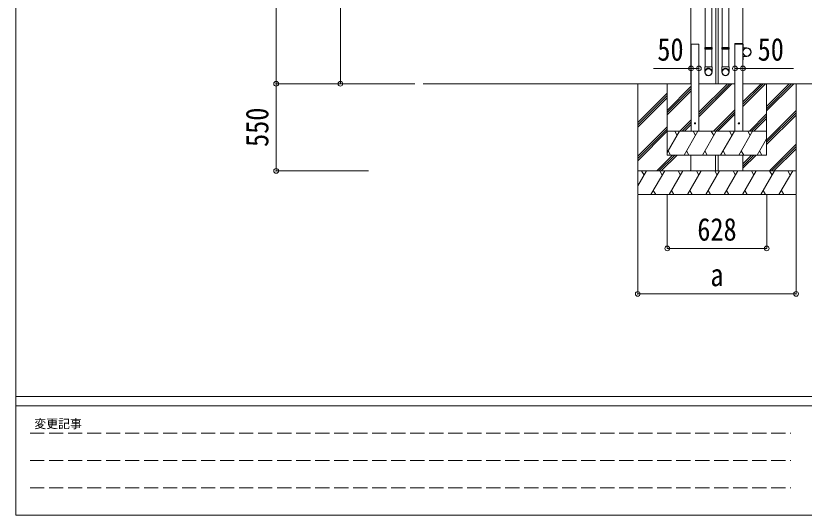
# Model space of a CAD drawing. Units: millimetres at full size, sheet at 1:30. Extents: x -8385 to 8479, y -5853 to 5787.
# Drawn here: x -8385 to -3407, y -5853 to -2701 of the extents above; entities that cross this region are included whole.
import ezdxf
from ezdxf.enums import TextEntityAlignment as Align

# ---------------------------------------------------------------- set-up
doc = ezdxf.new("R2010")
doc.units = ezdxf.units.MM
doc.header["$LTSCALE"] = 30
doc.header["$PDMODE"] = 32
doc.header["$PDSIZE"] = 30
doc.linetypes.add('DASHED3', pattern=[4, 3, -1])
for name, color, linetype, lineweight in [('0-0_0', 7, 'Continuous', 9), ('0-1_本体', 4, 'Continuous', 9), ('0-2_部品', 7, 'Continuous', 9), ('0-4_TABLE1', 3, 'Continuous', 9), ('0-5_DIM1', 3, 'Continuous', 9), ('0-A_寸法', 6, 'Continuous', 9), ('F-0_240', 7, 'Continuous', 9)]:
    doc.layers.add(name, color=color, linetype=linetype, lineweight=lineweight)
doc.styles.add('ＭＳ ゴシック', font='')
doc.styles.get('ＭＳ ゴシック').set_extended_font_data('MS Gothic')

msp = doc.modelspace()

# ---------------------------------------------------------------- linework, layer by layer
at = {"layer": '0-0_0'}
for p, q in [((-4122.23, -3129.71), (-5813.92, -3129.71)), ((-4458.23, -3129.71), (-4458.23, -3829.71)), ((-4272.23, -3579.71), (-4272.23, -3129.71)), ((-4072.23, -3310.06), (-3891.88, -3129.71)), ((-4072.23, -3324.2), (-3877.73, -3129.71)), ((-4072.23, -3338.35), (-3863.59, -3129.71)), ((-4072.23, -3129.71), (-3844.23, -3129.71)), ((-3794.23, -3129.71), (-1806.39, -3129.71)), ((-3794.23, -3272.48), (-3651.46, -3129.71)), ((-3794.23, -3258.34), (-3665.6, -3129.71)), ((-3794.23, -3244.19), (-3679.74, -3129.71)), ((-3644.23, -3579.71), (-3644.23, -3129.71)), ((-3644.23, -3301.23), (-3472.71, -3129.71)), ((-3644.23, -3272.94), (-3501, -3129.71)), ((-3644.23, -3287.08), (-3486.85, -3129.71)), ((-3458.23, -3129.71), (-3458.23, -3829.71)), ((-4272.23, -3297.93), (-4122.23, -3147.93)), ((-4272.23, -3312.07), (-4122.23, -3162.07)), ((-4272.23, -3326.21), (-4122.23, -3176.21)), ((-4458.23, -3375.33), (-4272.23, -3189.33)), ((-4458.23, -3389.47), (-4272.23, -3203.47)), ((-4458.23, -3403.62), (-4272.23, -3217.62)), ((-3979.75, -3429.71), (-3844.23, -3294.19)), ((-3965.61, -3429.71), (-3844.23, -3308.34)), ((-3951.46, -3429.71), (-3844.23, -3322.48)), ((-3753.47, -3429.71), (-3644.23, -3320.47)), ((-3739.33, -3429.71), (-3644.23, -3334.61)), ((-3644.23, -3485.07), (-3458.23, -3299.08)), ((-3644.23, -3499.22), (-3458.23, -3313.22)), ((-3644.23, -3513.36), (-3458.23, -3327.36)), ((-4191.88, -3429.71), (-4122.23, -3360.06)), ((-4177.74, -3429.71), (-4122.23, -3374.2)), ((-3725.19, -3429.71), (-3644.23, -3348.75)), ((-4458.23, -3587.46), (-4272.23, -3401.46)), ((-4458.23, -3601.6), (-4272.23, -3415.61)), ((-4458.23, -3615.75), (-4272.23, -3429.75)), ((-4272.23, -3429.71), (-3644.23, -3429.71)), ((-4272.23, -3564.34), (-4194.5, -3429.71)), ((-4209.5, -3455.7), (-4224.5, -3429.71)), ((-4165.63, -3579.71), (-4079.03, -3429.71)), ((-4163.6, -3429.71), (-4122.23, -3388.35)), ((-4094.03, -3455.7), (-4109.03, -3429.71)), ((-4050.16, -3579.71), (-3963.56, -3429.71)), ((-3978.56, -3455.7), (-3993.56, -3429.71)), ((-3934.69, -3579.71), (-3848.09, -3429.71)), ((-3863.09, -3455.7), (-3878.09, -3429.71)), ((-3819.22, -3579.71), (-3732.62, -3429.71)), ((-3747.62, -3455.7), (-3762.62, -3429.71)), ((-3703.75, -3579.71), (-3644.23, -3476.61)), ((-3626.74, -3679.71), (-3458.23, -3511.21)), ((-3612.59, -3679.71), (-3458.23, -3525.35)), ((-4338.34, -3679.71), (-4238.34, -3579.71)), ((-4324.2, -3679.71), (-4224.2, -3579.71)), ((-4310.06, -3679.71), (-4210.06, -3579.71)), ((-4272.23, -3579.71), (-3644.23, -3579.71)), ((-4266.1, -3553.73), (-4251.1, -3579.71)), ((-4150.63, -3553.73), (-4135.63, -3579.71)), ((-4122.08, -3679.66), (-4122.08, -3579.71)), ((-4035.16, -3553.73), (-4020.16, -3579.71)), ((-3966.58, -3679.66), (-3966.58, -3579.71)), ((-3949.88, -3679.66), (-3949.88, -3579.71)), ((-3919.69, -3553.73), (-3904.69, -3579.71)), ((-3804.22, -3553.73), (-3789.22, -3579.71)), ((-3794.38, -3679.66), (-3794.38, -3579.71)), ((-3794.23, -3635.07), (-3738.87, -3579.71)), ((-3794.23, -3649.21), (-3724.73, -3579.71)), ((-3794.23, -3663.36), (-3710.58, -3579.71)), ((-3688.75, -3553.73), (-3673.75, -3579.71)), ((-3598.45, -3679.71), (-3458.23, -3539.49)), ((-3458.23, -3679.71), (-4458.23, -3679.71)), ((-4458.23, -3774.32), (-4403.61, -3679.71)), ((-4418.61, -3705.7), (-4433.61, -3679.71)), ((-4374.74, -3829.71), (-4288.14, -3679.71)), ((-4303.14, -3705.7), (-4318.14, -3679.71)), ((-4259.27, -3829.71), (-4172.67, -3679.71)), ((-4187.67, -3705.7), (-4202.67, -3679.71)), ((-4143.8, -3829.71), (-4057.2, -3679.71)), ((-4126.21, -3679.71), (-4122.23, -3675.73)), ((-4072.2, -3705.7), (-4087.2, -3679.71)), ((-4028.33, -3829.71), (-3941.73, -3679.71)), ((-3956.73, -3705.7), (-3971.73, -3679.71)), ((-3912.86, -3829.71), (-3826.26, -3679.71)), ((-3841.26, -3705.7), (-3856.26, -3679.71)), ((-3797.39, -3829.71), (-3710.79, -3679.71)), ((-3725.79, -3705.7), (-3740.79, -3679.71)), ((-3681.92, -3829.71), (-3595.32, -3679.71)), ((-3625.32, -3679.71), (-3610.32, -3705.69)), ((-3566.45, -3829.71), (-3479.85, -3679.71)), ((-3509.85, -3679.71), (-3494.85, -3705.69)), ((-4458.23, -3829.71), (-3458.23, -3829.71)), ((-4359.74, -3803.73), (-4344.74, -3829.71)), ((-4244.27, -3803.73), (-4229.27, -3829.71)), ((-4128.8, -3803.73), (-4113.8, -3829.71)), ((-4013.33, -3803.73), (-3998.33, -3829.71)), ((-3897.86, -3803.73), (-3882.86, -3829.71)), ((-3782.39, -3803.73), (-3767.39, -3829.71)), ((-3666.92, -3803.73), (-3651.92, -3829.71)), ((-3551.45, -3803.73), (-3536.45, -3829.71))]:
    msp.add_line(p, q, dxfattribs=at)
at = {"layer": '0-1_本体'}
for p, q in [((-4122.03, -500.08), (-4122.03, -3129.47)), ((-3966.03, -539.67), (-3966.03, -3129.97)), ((-3950.13, -539.67), (-3950.13, -3129.97)), ((-3794.13, -500.08), (-3794.13, -3129.47))]:
    msp.add_line(p, q, dxfattribs=at)
at = {"layer": '0-2_部品'}
for p, q in [((-4033.26, -1921.91), (-4033.26, -3022.1)), ((-3991.26, -1921.91), (-3991.26, -3022.1)), ((-3924.89, -1921.91), (-3924.89, -3022.1)), ((-3882.89, -1921.91), (-3882.89, -3022.1)), ((-4035.26, -2902.1), (-4034.26, -2900.1)), ((-4035.26, -2902.1), (-3989.26, -2902.1)), ((-4035.26, -2902.1), (-4035.26, -2910.1)), ((-4035.26, -2910.1), (-3989.26, -2910.1)), ((-4035.26, -2910.1), (-4034.26, -2912.1)), ((-4034.26, -2900.1), (-3990.26, -2900.1)), ((-4034.26, -2912.1), (-3990.26, -2912.1)), ((-4033.26, -2912.1), (-4033.26, -3022.1)), ((-3991.26, -2912.1), (-3991.26, -3022.1)), ((-3989.26, -2902.1), (-3990.26, -2900.1)), ((-3926.89, -2902.1), (-3925.89, -2900.1)), ((-3880.89, -2902.1), (-3926.89, -2902.1)), ((-3880.89, -2910.1), (-3926.89, -2910.1)), ((-3881.89, -2900.1), (-3925.89, -2900.1)), ((-3881.89, -2912.1), (-3925.89, -2912.1)), ((-3924.89, -2912.1), (-3924.89, -3022.1)), ((-3882.89, -2912.1), (-3882.89, -3022.1)), ((-3880.89, -2902.1), (-3881.89, -2900.1)), ((-3880.89, -2910.1), (-3881.89, -2912.1)), ((-3880.89, -2902.1), (-3880.89, -2910.1)), ((-4035.26, -3056.24), (-4035.26, -3022.1)), ((-4035.26, -3022.1), (-3989.26, -3022.1)), ((-3989.26, -3056.24), (-3989.26, -3022.1)), ((-3926.89, -3056.24), (-3926.89, -3022.1)), ((-3880.89, -3022.1), (-3926.89, -3022.1)), ((-3880.89, -3056.24), (-3880.89, -3022.1))]:
    msp.add_line(p, q, dxfattribs=at)
for points in [[(-3989.26, -2902.1), (-3989.26, -2910.1), (-3990.26, -2912.1)], [(-3926.89, -2902.1), (-3926.89, -2910.1), (-3925.89, -2912.1)]]:
    msp.add_lwpolyline(points, dxfattribs=at)
at = {"layer": '0-2_部品', "color": 4}
for centre in [(-4096.78, -3379.71), (-3819.38, -3379.71)]:
    msp.add_circle(centre, 4, dxfattribs=at)
at = {"layer": '0-2_部品'}
for centre, major_axis, ratio, start_param, end_param in [((-4012.26, -3054.5), (23, 0), 0.996195, 6.2831853, 9.424778), ((-4012.26, -3056.24), (23, 0), 0.996195, 6.2831853, 9.424778), ((-3903.89, -3054.5), (-23, 0), 0.996195, 3.1415927, 6.2831853), ((-3903.89, -3056.24), (-23, 0), 0.996195, 3.1415927, 6.2831853), ((-4012.26, -3056.24), (0, -23.43), 0.981806, 4.712389, 7.8539816), ((-3903.89, -3056.24), (0, -23.43), 0.981806, 4.712389, 7.8539816)]:
    msp.add_ellipse(centre, major_axis=major_axis, ratio=ratio, start_param=start_param, end_param=end_param, dxfattribs=at)
for centre, major_axis in [((-4012.26, -3056.24), (-21, 0)), ((-3903.89, -3056.24), (21, 0))]:
    msp.add_ellipse(centre, major_axis=major_axis, ratio=0.996195, dxfattribs=at)
at = {"layer": '0-4_TABLE1'}
for p, q in [((-3844.68, -2879.71), (-3844.57, -2877.66)), ((-3794.08, -2879.71), (-3844.68, -2879.71)), ((-3795.18, -2876.71), (-3843.57, -2876.71)), ((-3794.38, -2879.71), (-3792.38, -2879.71)), ((-3794.38, -2879.71), (-3794.38, -2902.41)), ((-3794.08, -2879.71), (-3794.18, -2877.66)), ((-3792.38, -2902.41), (-3792.38, -2879.71)), ((-3769.38, -2902.41), (-3792.38, -2902.41)), ((-3792.38, -2904.41), (-3769.38, -2904.41)), ((-3794.38, -2979.71), (-3794.38, -2957.01)), ((-3794.38, -2979.71), (-3792.38, -2979.71)), ((-3792.38, -2955.01), (-3769.38, -2955.01)), ((-3792.38, -2957.01), (-3792.38, -2979.71)), ((-3769.38, -2957.01), (-3792.38, -2957.01))]:
    msp.add_line(p, q, dxfattribs=at)
msp.add_circle((-3769.38, -2929.71), 25, dxfattribs=at)
for centre, radius, start, end in [((-3843.57, -2877.71), 1, 90, 176.99994), ((-3795.18, -2877.71), 1, 3.00011, 90), ((-3792.38, -2902.41), 2, 180, 270), ((-3769.38, -2929.71), 27.3, 270, 90), ((-3769.38, -2929.71), 25.3, 270, 90), ((-3792.38, -2957.01), 2, 90, 180)]:
    msp.add_arc(centre, radius, start, end, dxfattribs=at)
at = {"layer": '0-5_DIM1'}
for p, q in [((-4121.78, -3429.72), (-4121.78, -2879.72)), ((-4121.78, -2879.72), (-4071.78, -2879.72)), ((-4071.78, -2879.72), (-4071.78, -3429.72)), ((-3844.38, -2879.72), (-3844.38, -3429.72)), ((-3794.38, -2879.72), (-3844.38, -2879.72)), ((-3794.38, -3429.72), (-3794.38, -2879.72))]:
    msp.add_line(p, q, dxfattribs=at)
at = {"layer": '0-A_寸法'}
for p, q in [((-6741.36, -3129.72), (-6741.36, -523.34)), ((-6335.81, -3129.72), (-6335.81, -629.74)), ((-4121.78, -3033.03), (-4359.67, -3033.03)), ((-4071.78, -3033.03), (-4121.78, -3033.03)), ((-3844.38, -3033.03), (-3794.38, -3033.03)), ((-3794.38, -3033.03), (-3475.3, -3033.03)), ((-6741.36, -3129.72), (-6158.52, -3129.72)), ((-6741.36, -3679.72), (-6741.36, -3129.72)), ((-6335.81, -3129.72), (-5866.05, -3129.72)), ((-6741.36, -3679.72), (-6158.52, -3679.72)), ((-4458.23, -4455.95), (-4458.23, -3833.65)), ((-4272.03, -4168.74), (-4272.03, -3833.65)), ((-3644.03, -4168.74), (-3644.03, -3833.65)), ((-3458.23, -4455.95), (-3458.23, -3833.65)), ((-4272.03, -4168.74), (-3644.03, -4168.74)), ((-4458.23, -4455.95), (-3458.23, -4455.95))]:
    msp.add_line(p, q, dxfattribs=at)
for p in [(-4121.78, -3033.03), (-4071.78, -3033.03), (-3844.38, -3033.03), (-3794.38, -3033.03), (-6741.36, -3129.72), (-6335.81, -3129.72), (-6741.36, -3679.72), (-4272.03, -4168.74), (-3644.03, -4168.74), (-4458.23, -4455.95), (-3458.23, -4455.95)]:
    msp.add_point(p, dxfattribs=at)
at = {"layer": 'F-0_240', "color": 5}
for p, q in [((-8385.45, 5787.34), (-8385.45, -5852.66)), ((-8385.45, -5102.66), (8054.55, -5102.66)), ((-8385.45, -5162.66), (5387.79, -5162.66)), ((-8385.45, -5852.66), (8054.55, -5852.66))]:
    msp.add_line(p, q, dxfattribs=at)
at = {"layer": 'F-0_240', "color": 4, "linetype": 'DASHED3'}
for p, q in [((-8295.46, -5335.16), (-3492.21, -5335.16)), ((-8295.46, -5507.66), (-3492.21, -5507.66)), ((-8295.46, -5680.16), (-3492.21, -5680.16))]:
    msp.add_line(p, q, dxfattribs=at)

# ---------------------------------------------------------------- texts
at = {"layer": '0-A_寸法', "color": 7, "style": 'ＭＳ ゴシック', "width": 0.85}
for s, p in [('50', (-4334.18, -3027.03)), ('50', (-3700.81, -3027.03)), ('628', (-4081.78, -4162.74)), ('a', (-3999.48, -4449.95))]:
    msp.add_text(s, height=143, dxfattribs=at).set_placement(p, align=Align.BOTTOM_LEFT)
msp.add_text('550', height=143, rotation=90, dxfattribs=at).set_placement((-6747.36, -3528.47), align=Align.BOTTOM_LEFT)
at = {"layer": 'F-0_240', "style": 'ＭＳ ゴシック'}
msp.add_text('変更記事', height=54.99, dxfattribs=at).set_placement((-8268.23, -5320.16), align=Align.BOTTOM_LEFT)

doc.saveas('drawing.dxf')
